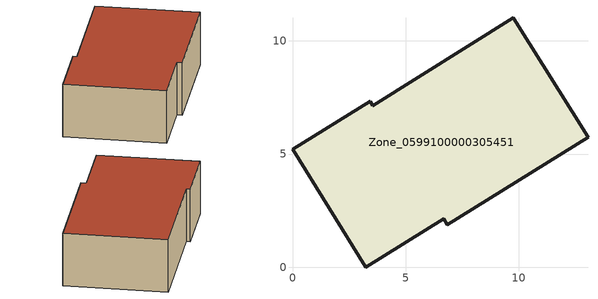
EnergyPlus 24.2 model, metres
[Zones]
Zone_0599100000305451
 floor ground (C_G): 3.23,0 0,5.21 3.43,7.34 3.55,7.14 9.76,11.03 13.06,5.75 6.84,1.87 6.68,2.14 z0
 wall outside (C_F): 3.55,7.14 3.43,7.34 0,5.21 3.23,0 6.68,2.14 6.84,1.87 13.06,5.75 9.76,11.03 3.55,7.14 z0:3.35
 roof outside (C_R): 13.06,5.75 9.76,11.03 3.55,7.14 3.43,7.34 0,5.21 3.23,0 6.68,2.14 6.84,1.87 z3.35
[BUILDING]
Pand.0599100000305451: North Axis=0; Terrain=City; Loads Convergence Tolerance Value=0.04; Temperature Convergence Tolerance Value=0.4; Solar Distribution=FullExterior; Maximum Number of Warmup Days=25; Minimum Number of Warmup Days=1
[Site:Location]
Rotterdam.The.Hague.AP_ZH_NLD Design_Conditions: Latitude=51.96; Longitude=4.45; Time Zone=1; Elevation=-4.5
[SITE:GROUNDTEMPERATURE:BUILDINGSURFACE]
18, 18, 18, 18, 18, 18, 18, 18, 18, 18, 18, 18
[MATERIAL] Thermal Absorptance=0.9; Solar Absorptance=0.7; Visible Absorptance=0.7
Name | Roughness | Thickness | Conductivity | Density | Specific Heat
G.TI.1946 | MediumSmooth | 0.15 | 1 | 540 | 1210
F.TI.1946 | Rough | 0.3 | 0.857143 | 1920 | 840
R.TI.1946 | MediumRough | 0.2 | 0.1 | 1500 | 1000
[CONSTRUCTION]
C_G: G.TI.1946
C_F: F.TI.1946
C_R: R.TI.1946
[ZONE]
Zone_0599100000305451: Type=1; Multiplier=1; Ceiling Height=Autocalculate; Volume=Autocalculate; Floor Area=autocalculate; Part of Total Floor Area=Yes
[ZONEINFILTRATION:DESIGNFLOWRATE]
Infil_Zone_0599100000305451: Zone or ZoneList or Space or SpaceList=Zone_0599100000305451; Schedule=AlwaysOn; Design Flow Rate Calculation Method=Flow/Area; Flow Rate per Floor Area=0.003; Constant Term Coefficient=1; Temperature Term Coefficient=0; Velocity Term Coefficient=0; Velocity Squared Term Coefficient=0
[HVACTEMPLATE:ZONE:IDEALLOADSAIRSYSTEM]
Zone_0599100000305451: Maximum Heating Supply Air Temperature=50; Minimum Cooling Supply Air Temperature=13; Maximum Heating Supply Air Humidity Ratio=0.0156; Minimum Cooling Supply Air Humidity Ratio=0.0077; Heating Limit=NoLimit; Cooling Limit=NoLimit; Dehumidification Control Type=ConstantSensibleHeatRatio; Cooling Sensible Heat Ratio=0.7; Dehumidification Setpoint=60; Humidification Control Type=None; Humidification Setpoint=30; Outdoor Air Method=None; Outdoor Air Flow Rate per Person=0.00944; Outdoor Air Flow Rate per Zone Floor Area=0; Outdoor Air Flow Rate per Zone=0; Demand Controlled Ventilation Type=None; Outdoor Air Economizer Type=NoEconomizer; Heat Recovery Type=None; Sensible Heat Recovery Effectiveness=0.7; Latent Heat Recovery Effectiveness=0.65
[ZONECONTROL:THERMOSTAT]
ThermostatControl_Zone_0599100000305451: Zone or ZoneList=Zone_0599100000305451; Control Type Schedule=DualSetpointControlType; Control 1=Thermostat_Zone_0599100000305451; Temperature Difference Between Cutout And Setpoint=0
[THERMOSTATSETPOINT:DUALSETPOINT]
Thermostat_Zone_0599100000305451: Heating Setpoint Temperature Schedule=HeatingSetpoint_Zone_0599100000305451; Cooling Setpoint Temperature Schedule=CoolingSetpoint_Zone_0599100000305451
[SCHEDULE:COMPACT]
HeatingSetpoint_Zone_0599100000305451: Through: 12/31, For: AllDays, Until: 24:00, 21
CoolingSetpoint_Zone_0599100000305451: Through: 12/31, For: AllDays, Until: 24:00, 24
DualSetpointControlType: Through: 12/31, For: AllDays, Until: 24:00, 4
AlwaysOn: Through: 12/31, For: AllDays, Until: 24:00, 1
